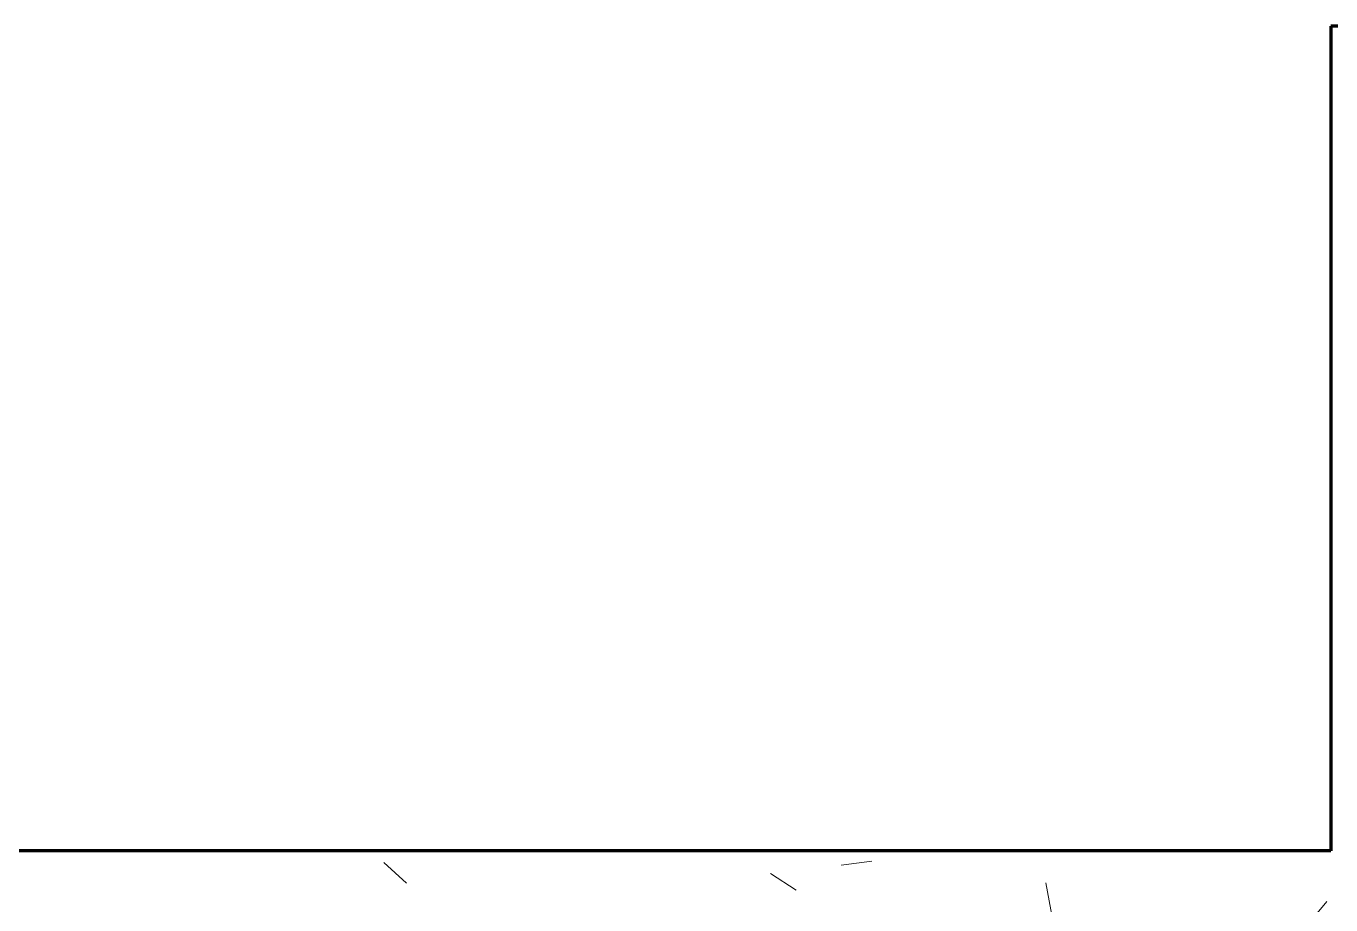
# Model space of a CAD drawing. Header units: millimetres. Extents: x -4391136 to -1798569, y -886572 to -291056.
# Drawn here: x -2311250 to -2309825, y -368840 to -367881 of the extents above; entities that cross this region are included whole.
import ezdxf

# ---------------------------------------------------------------- set-up
doc = ezdxf.new("R2010")
doc.units = ezdxf.units.MM
for name, color, linetype in [('_PP-Dim', 7, 'Continuous'), ('Xref-C-1-PP17-AR-2214-01-B$0$A-Wall', 7, 'Continuous'), ('Xref-C-1-PP17-AR-2214-01-B$0$A-WALL-PATT', 7, 'Continuous')]:
    doc.layers.add(name, color=color, linetype=linetype)

# ---------------------------------------------------------------- blocks, each defined once
blk = doc.blocks.new('W-1-PP17-ENT2_REV00_20260526-152612_EX_LOPF-1')
at = {"layer": 'Xref-C-1-PP17-AR-2214-01-B$0$A-WALL-PATT', "lineweight": 9}
h = blk.add_hatch(dxfattribs=at)
h.set_pattern_fill('ACET-2D-FP_6', angle=-39.99999999997265, style=0, pattern_type=2)
h.set_pattern_definition([(140.0000000000273, (-5300.000273352955, -7452.49991474679), (-385.17504819663, -459.0337474662813), [76.2000000016863, -838.2000000185496]), (85.00000000002728, (-5300.000273352955, -7452.49991474679), (-746.182703292987, 65.28252745699113), [60.95999998934607, -670.5599998828066]), (190.4510000000273, (-5294.686775229871, -7391.771650662238), (127.8976821521067, -693.3830033084379), [64.75999999792225, -712.3599999771448]), (136.1840000000273, (-5503.19981222041, -7452.499724316935), (-622.306418101827, -648.5724861947823), [114.3000000090041, -1257.300000099045]), (186.6360000000273, (-5489.186372125987, -7362.140300709347), (122.2199233644646, -1050.534318669234), [97.13999999808287, -1068.539999978911]), (81.18400000002735, (-5503.19981222041, -7452.499724316935), (-1110.274966523866, 172.1971373409029), [91.44000001127148, -1005.840000123987]), (111.0000000000273, (-5452.400153682567, -7350.900385513029), (-559.4256646492287, -214.7433929350229), [76.20000000026224, -838.2000000028846]), (56.00000000002737, (-5452.400153682567, -7350.900385513029), (-620.9765001018534, 418.8539380771107), [60.96000000798914, -670.5600000878804]), (161.4510000000273, (-5418.311747249216, -7300.362332455406), (-224.2969171917646, -668.4524659444579), [64.76000000175955, -712.360000019355]), (127.5000000000273, (-5300.000273352955, -7452.49991474679), (-206.9121046008077, -158.7692419998349), [33.52799999595497, -628.9039999241251, 33.52799999595497, -1320.291999840712]), (127.5000000000273, (-5300.000273352955, -7452.49991474679), (-206.9121046008077, -158.7692419998349), [-695.959999916035, -647.1919999219186, 33.52799999595497, -639.571999922838]), (97.50000000002731, (-5300.000273352955, -7452.49991474679), (-359.3065578895622, -47.30360574601231), [33.52800000462985, -354.5840000489642, 33.52800000462985, -870.2040001201657]), (97.50000000002731, (-5300.000273352955, -7452.49991474679), (-359.3065578895622, -47.30360574601231), [-421.6400000582239, -613.6640000847402, 33.52800000462985, -223.0120000307955]), (57.50000000002731, (-5300.000251204241, -7679.067727875954), (-229.4741615089589, 146.1911639207974), [33.52800000332779, -220.4720000218828, -1844.040000183029]), (57.50000000002731, (-5300.000251204241, -7679.067727875954), (-229.4741615089589, 146.1911639207974), [-254.0000000252106, 33.52800000332779, -758.9520000753291, -1051.560000104372]), (57.50000000002731, (-5300.000251204241, -7679.067727875954), (-229.4741615089589, 146.1911639207974), [-1046.480000103867, 33.52800000332779, -1018.032000101044]), (47.50000000002732, (-5299.999580374919, -7780.668140097114), (-350.416859014542, 321.097891815938), [33.52800000205954, -296.6720000182238, 33.52800000205954, -1239.52000007614]), (47.50000000002732, (-5299.999580374919, -7780.668140097114), (-350.416859014542, 321.097891815938), [-363.7280000223428, -492.7600000302689, 33.52800000205954, -713.2320000438118])])
h.paths.add_polyline_path([(-5500.000000002328, -9752.170847279544), (-5500.000000002328, -9905.01763978327), (-5300.000000002328, -9905.01763978327), (-5300.000000002328, -4899.999999996799), (-5500.000000002328, -4899.999999996799)])
at = {"layer": 'Xref-C-1-PP17-AR-2214-01-B$0$A-Wall', "color": 7, "lineweight": 70}
for p, q in [((-6400.000000001863, -4899.999999999593), (-6400.000000001863, -7749.999999999593)), ((-6400.000000001863, -7749.999999999593), (-5500.000000001863, -7749.999999999593)), ((-5500.000000001863, -7749.999999999593), (-5500.000000001863, -9905.017639786063))]:
    blk.add_line(p, q, dxfattribs=at)

msp = doc.modelspace()

# ---------------------------------------------------------------- block references
at = {"layer": '_PP-Dim', "color": 7, "rotation": 270}
msp.add_blockref('W-1-PP17-ENT2_REV00_20260526-152612_EX_LOPF-1', (-2302074.573009264, -374281.0414471148), dxfattribs=at)

doc.saveas('drawing.dxf')
